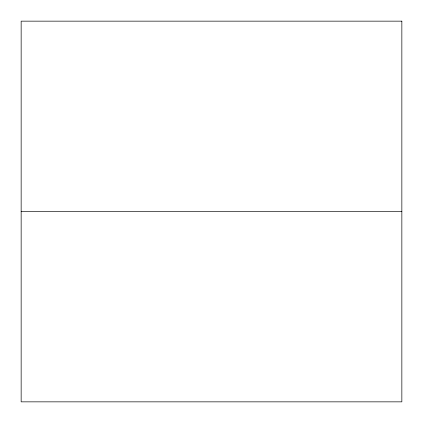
<?xml version="1.0" encoding="UTF-8"?>
<svg xmlns="http://www.w3.org/2000/svg" width="423" height="423" viewBox="0 0 423 423"><rect width="100%" height="100%" fill="white"/><g stroke="black" fill="none" stroke-linecap="round" stroke-linejoin="round"><path stroke-width="0.63" d="M21.15 211.5L401.85 211.5M401.85 21.15L21.15 21.15L21.15 401.85L401.85 401.85L401.85 21.15"/></g></svg>
